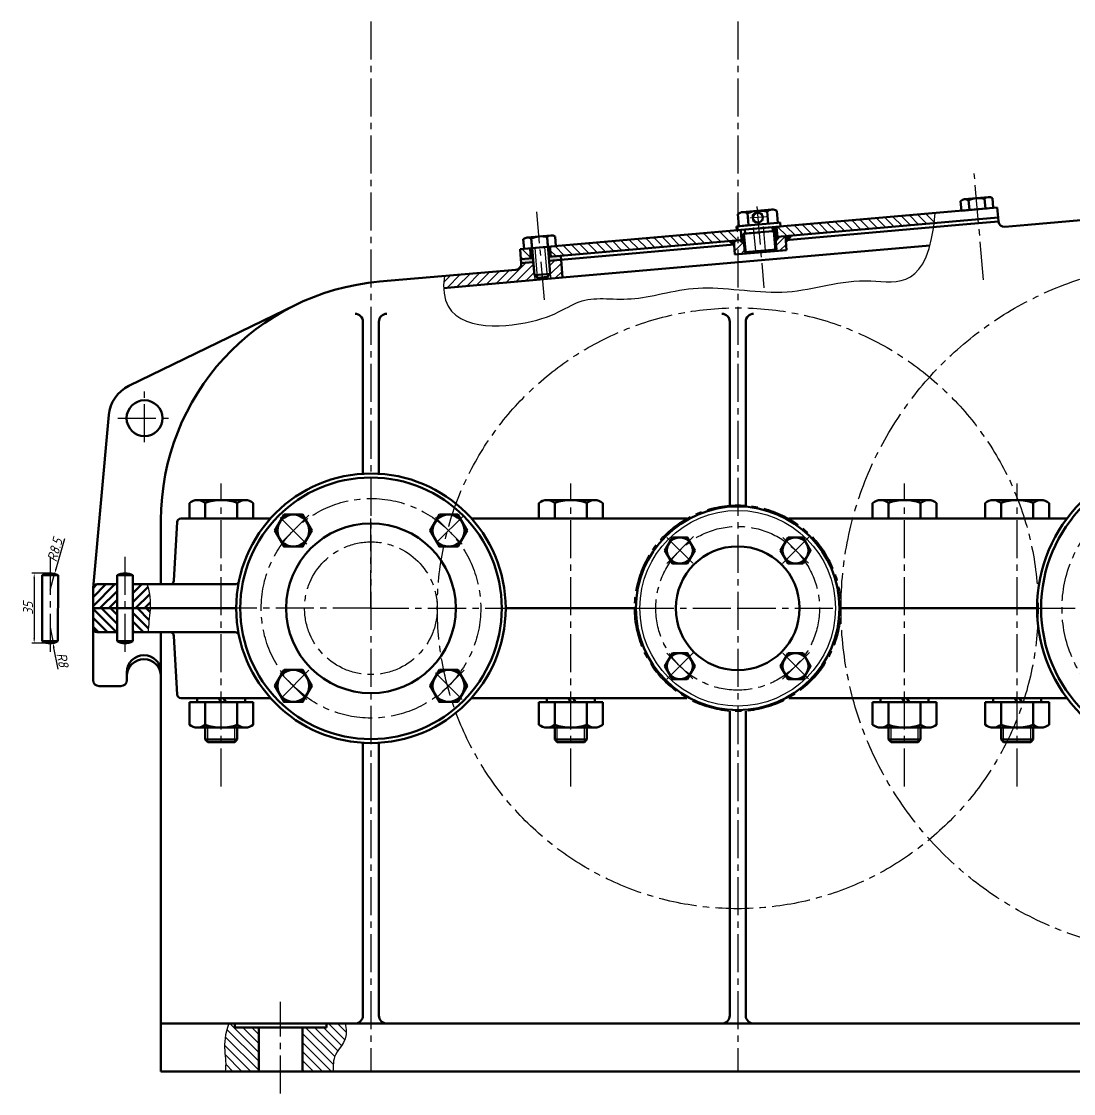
# Model space of a CAD drawing. Header units: millimetres. Extents: x -3078 to 425, y -739 to 825.
# Drawn here: x -1252 to -725, y 288 to 825 of the extents above; entities that cross this region are included whole.
import ezdxf

# ---------------------------------------------------------------- set-up
doc = ezdxf.new("R2010")
doc.units = ezdxf.units.MM
doc.linetypes.add('ACAD_ISO02W100', pattern=[15, 12, -3])
doc.linetypes.add('CENTER2', pattern=[28.575, 19.05, -3.175, 3.175, -3.175])
for name, color, linetype in [('中心线', 1, 'CENTER2'), ('细实线', 7, 'Continuous'), ('虚线', 5, 'ACAD_ISO02W100')]:
    doc.layers.add(name, color=color, linetype=linetype)
doc.layers.add('粗实线', color=7, linetype='Continuous', lineweight=50)
doc.styles.add('标注', font='isocp.shx', dxfattribs={"oblique": 15, "height": 5, "bigfont": 'gbcbig.shx'})
doc.dimstyles.new('标注', dxfattribs={"dimtxt": 5, "dimasz": 2.5, "dimexe": 1.25, "dimexo": 0.625, "dimtad": 1, "dimdsep": 46, "dimtxsty": '标注', "dimcen": 2.5, "dimadec": 0, "dimazin": 0, "dimtfac": 1, "dimtmove": 0, "dimatfit": 3, "dimfxl": 1, "dimarcsym": 0})
pattern_1 = [(135, (-1288.5736, 338.197), (-2.245064, -2.245064), [])]
pattern_2 = [(45, (-1288.5736, 338.197), (-2.245064, 2.245064), [])]

# ---------------------------------------------------------------- blocks, each defined once
blk = doc.blocks.new('*D95')
at = {"layer": 'Defpoints', "color": 0, "transparency": 16777216}
for p in [(-1237.59, 548.35), (-1245.53, 513.35), (-1237.59, 513.35)]:
    blk.add_point(p, dxfattribs=at)
at = {"layer": '细实线', "color": 0, "lineweight": -2, "transparency": 16777216}
for p, q in [((-1238.22, 548.35), (-1246.78, 548.35)), ((-1245.53, 545.85), (-1245.53, 515.85)), ((-1238.22, 513.35), (-1246.78, 513.35))]:
    blk.add_line(p, q, dxfattribs=at)
at = {"layer": '细实线', "color": 0, "transparency": 16777216}
for points in [[(-1245.94, 545.85), (-1245.11, 545.85), (-1245.53, 548.35)], [(-1245.94, 515.85), (-1245.11, 515.85), (-1245.53, 513.35)]]:
    blk.add_solid(points, dxfattribs=at)
at = {"layer": '细实线', "color": 0, "transparency": 16777216, "insert": (-1248.65, 530.85), "char_height": 5, "attachment_point": 5, "rotation": 90, "style": '标注'}
blk.add_mtext('35', dxfattribs=at)
blk = doc.blocks.new('*D96')
at = {"layer": 'Defpoints', "color": 0, "transparency": 16777216}
for p in [(-1235.3, 548.04), (-1237.59, 539.85)]:
    blk.add_point(p, dxfattribs=at)
at = {"layer": '细实线', "color": 0, "lineweight": -2, "transparency": 16777216}
for p, q in [((-1230.4, 565.57), (-1234.63, 550.45)), ((-1237.59, 539.85), (-1235.3, 548.04))]:
    blk.add_line(p, q, dxfattribs=at)
at = {"layer": '细实线', "color": 0, "transparency": 16777216}
blk.add_solid([(-1235.03, 550.56), (-1234.23, 550.33), (-1235.3, 548.04)], dxfattribs=at)
at = {"layer": '细实线', "color": 0, "transparency": 16777216, "insert": (-1235.19, 560.05), "char_height": 5, "attachment_point": 5, "rotation": 74.3796, "style": '标注'}
blk.add_mtext('R8.5', dxfattribs=at)
blk = doc.blocks.new('*D97')
at = {"layer": 'Defpoints', "color": 0, "transparency": 16777216}
for p in [(-1237.59, 521.35), (-1236.1, 513.49)]:
    blk.add_point(p, dxfattribs=at)
at = {"layer": '细实线', "color": 0, "lineweight": -2, "transparency": 16777216}
for p, q in [((-1237.59, 521.35), (-1236.1, 513.49)), ((-1233.59, 500.27), (-1235.63, 511.04))]:
    blk.add_line(p, q, dxfattribs=at)
at = {"layer": '细实线', "color": 0, "transparency": 16777216}
blk.add_solid([(-1235.22, 511.11), (-1236.04, 510.96), (-1236.1, 513.49)], dxfattribs=at)
at = {"layer": '细实线', "color": 0, "transparency": 16777216, "insert": (-1231.31, 505.01), "char_height": 5, "attachment_point": 5, "rotation": 280.7514, "style": '标注'}
blk.add_mtext('R8', dxfattribs=at)

msp = doc.modelspace()

# ---------------------------------------------------------------- hatches: boundary and pattern name
at = {"layer": '粗实线'}
h = msp.add_hatch(color=256, dxfattribs=at)
h.dxf.hatch_style = 1
h.paths.add_polyline_path([(-898.0381, 714.7498), (-895.0495, 715.0112), (-894.788, 712.0227)])
h = msp.add_hatch(color=256, dxfattribs=at)
h.dxf.hatch_style = 1
h.paths.add_polyline_path([(-866.1599, 717.5388), (-869.1484, 717.2773), (-868.887, 714.2887)])
h = msp.add_hatch(color=256, dxfattribs=at)
h.dxf.hatch_style = 1
h.paths.add_polyline_path([(-1001.6423, 705.6856), (-1001.468, 703.6932), (-995.4909, 704.2161), (-995.6652, 706.2085)])
h.paths.add_polyline_path([(-981.5441, 705.4363), (-981.7185, 707.4287), (-987.6956, 706.9058), (-987.5213, 704.9134)])
h = msp.add_hatch(dxfattribs=at)
h.set_pattern_fill('ANSI31', color=256)
h.set_pattern_definition(pattern_2)
edge = h.paths.add_edge_path()
edge.add_spline(control_points=[(-1187.4399, 530.8521), (-1187.2598, 534.6525), (-1187.5091, 538.6428), (-1189.0371, 542.8521)], knot_values=[0.17560072, 0.17560072, 0.17560072, 0.17560072, 0.45420087, 0.45420087, 0.45420087, 0.45420087], degree=3, periodic=0)
edge.add_line((-1189.0371, 542.8521), (-1196.0668, 542.8521))
edge.add_line((-1196.0668, 542.8521), (-1196.113, 530.8521))
edge.add_line((-1196.113, 530.8521), (-1187.4399, 530.8521))
h.paths.add_polyline_path([(-1204.0322, 542.8521), (-1214.0495, 542.8521, 0.41421356), (-1216.0495, 540.8521), (-1216.0495, 530.8521), (-1203.986, 530.8521)])
h = msp.add_hatch(dxfattribs=at)
h.set_pattern_fill('ANSI31', color=256, angle=90)
h.set_pattern_definition(pattern_1)
h.paths.add_polyline_path([(-1203.986, 530.8521), (-1216.0495, 530.8521), (-1216.0495, 520.8521, 0.41421356), (-1214.0495, 518.8521), (-1203.9398, 518.8521)])
edge = h.paths.add_edge_path()
edge.add_spline(control_points=[(-1188.4652, 518.8521), (-1188.3697, 522.6445), (-1187.64, 526.6312), (-1187.4399, 530.8521)], knot_values=[0.45420087, 0.45420087, 0.45420087, 0.45420087, 0.76362351, 0.76362351, 0.76362351, 0.76362351], degree=3, periodic=0)
edge.add_line((-1187.4399, 530.8521), (-1196.113, 530.8521))
edge.add_line((-1196.113, 530.8521), (-1196.1592, 518.8521))
edge.add_line((-1196.1592, 518.8521), (-1188.4652, 518.8521))
at = {"layer": '细实线'}
h = msp.add_hatch(dxfattribs=at)
h.set_pattern_fill('ANSI31', color=256, angle=90)
h.set_pattern_definition(pattern_1)
h.paths.add_polyline_path([(-987.1352, 711.9739), (-986.6994, 706.9929), (-893.0495, 715.1862), (-893.0495, 720.2053)])
edge = h.paths.add_edge_path()
edge.add_spline(control_points=[(-794.5925, 723.8001), (-794.3927, 725.4015), (-794.2166, 727.0884), (-794.0654, 728.8653)], knot_values=[6.81103415, 6.81103415, 6.81103415, 6.81103415, 6.84939001, 6.84939001, 6.84939001, 6.84939001], degree=3, periodic=0)
edge.add_line((-794.0654, 728.8653), (-873.569, 721.9096))
edge.add_line((-873.569, 721.9096), (-873.1332, 716.9287))
edge.add_line((-873.1332, 716.9287), (-794.5925, 723.8001))
h.paths.add_polyline_path([(-996.6614, 706.1214), (-997.0971, 711.1023), (-1000.0857, 710.8409), (-1002.0781, 710.6666), (-1001.6423, 705.6856)])
h = msp.add_hatch(dxfattribs=at)
h.set_pattern_fill('ANSI31', color=256)
h.set_pattern_definition(pattern_2)
h.paths.add_polyline_path([(-889.8942, 713.4546), (-892.0609, 715.2727), (-893.0495, 715.1862), (-893.0495, 708.1595), (-889.4584, 708.4737), (-889.5238, 709.2208)])
h.paths.add_polyline_path([(-893.0495, 715.1862), (-895.0495, 715.0112), (-894.4394, 708.0379), (-893.0495, 708.1595)])
h.paths.add_polyline_path([(-869.1484, 717.2773), (-872.137, 717.0158), (-873.9551, 714.8491), (-873.5847, 710.6153), (-873.5193, 709.8682), (-868.5384, 710.3039)])
h = msp.add_hatch(dxfattribs=at)
h.set_pattern_fill('ANSI31', color=256)
h.set_pattern_definition(pattern_2)
edge = h.paths.add_edge_path()
edge.add_line((-994.9244, 697.7409), (-995.4451, 703.6932))
edge.add_line((-995.4451, 703.6932), (-1001.468, 703.6932))
edge.add_arc((-1004.4566, 703.4317), 3, -85, 5, ccw=False)
edge.add_line((-1004.1951, 700.4431), (-1039.939, 697.316))
edge.add_spline(control_points=[(-1039.939, 697.316), (-1040.2857, 695.1175), (-1040.4242, 693.1016), (-1040.3778, 691.2546)], knot_values=[0.14210058, 0.14210058, 0.14210058, 0.14210058, 0.21438038, 0.21438038, 0.21438038, 0.21438038], degree=3, periodic=0)
edge.add_line((-1040.3778, 691.2546), (-994.7065, 695.2504))
edge.add_line((-994.7065, 695.2504), (-994.9244, 697.7409))
h.paths.add_polyline_path([(-981.3916, 703.6932), (-987.4146, 703.6932), (-986.9548, 698.4381), (-986.7369, 695.9476), (-980.7597, 696.4706)])
h.paths.add_polyline_path([(-995.4909, 704.2161), (-1001.468, 703.6932), (-995.4451, 703.6932)])
h.paths.add_polyline_path([(-981.5441, 705.4363), (-987.5213, 704.9134), (-987.4146, 703.6932), (-981.3916, 703.6932)])
h = msp.add_hatch(dxfattribs=at)
h.set_pattern_fill('ANSI31', color=256, angle=90)
h.set_pattern_definition(pattern_1)
edge = h.paths.add_edge_path()
edge.add_line((-1133.0495, 320.8521), (-1145.0495, 320.8521))
edge.add_line((-1145.0495, 320.8521), (-1145.0495, 322.8521))
edge.add_line((-1145.0495, 322.8521), (-1147.9677, 322.8521))
edge.add_spline(control_points=[(-1147.9677, 322.8521), (-1152.3292, 311.946), (-1148.5235, 305.6811), (-1149.9112, 298.8521)], knot_values=[0.12587733, 0.12587733, 0.12587733, 0.12587733, 0.7937123, 0.7937123, 0.7937123, 0.7937123], degree=3, periodic=0)
edge.add_line((-1149.9112, 298.8521), (-1133.0495, 298.8521))
edge.add_line((-1133.0495, 298.8521), (-1133.0495, 320.8521))
edge = h.paths.add_edge_path()
edge.add_spline(control_points=[(-1095.5832, 298.8521), (-1095.8629, 301.6798), (-1095.6276, 309.8499), (-1087.3316, 314.2001), (-1089.71, 322.8521)], knot_values=[0.23678802, 0.23678802, 0.23678802, 0.23678802, 0.67597448, 1.43918646, 1.43918646, 1.43918646, 1.43918646], degree=3, periodic=0)
edge.add_line((-1089.71, 322.8521), (-1099.0495, 322.8521))
edge.add_line((-1099.0495, 322.8521), (-1099.0495, 320.8521))
edge.add_line((-1099.0495, 320.8521), (-1111.0495, 320.8521))
edge.add_line((-1111.0495, 320.8521), (-1111.0495, 298.8521))
edge.add_line((-1111.0495, 298.8521), (-1095.5832, 298.8521))

# ---------------------------------------------------------------- linework, layer by layer
at = {"layer": '中心线'}
for p, q in [((-769.8609, 695.3657), (-774.5178, 748.5945)), ((-883.495, 732.1014), (-879.9282, 691.3321)), ((-989.8244, 685.3431), (-993.6807, 729.4202)), ((-878.8162, 726.9013), (-886.9613, 726.1887)), ((-1190.2349, 614.0477), (-1190.2349, 639.6895)), ((-1203.6182, 626.0357), (-1175.1808, 626.0357)), ((-1151.7995, 441.6128), (-1151.7995, 593.3271)), ((-976.6745, 441.6128), (-976.6745, 593.3271)), ((-976.6745, 441.6128), (-976.6745, 593.3271)), ((-809.4245, 441.6128), (-809.4245, 593.3271)), ((-809.4245, 441.6128), (-809.4245, 593.3271)), ((-753.0495, 441.6128), (-753.0495, 593.3271)), ((-753.0495, 441.6128), (-753.0495, 593.3271)), ((-1107.8757, 577.5576), (-1123.1926, 562.2407)), ((-1108.9625, 563.0151), (-1122.3063, 576.3589)), ((-1076.7995, 530.8521), (-1076.7995, 575.8521)), ((-1030.094, 577.5576), (-1045.4108, 562.2407)), ((-1031.1807, 563.0151), (-1044.5245, 576.3589)), ((-915.1263, 566.7581), (-928.9555, 552.9288)), ((-915.6073, 553.4099), (-928.4744, 566.277)), ((-857.1435, 566.7581), (-870.9727, 552.9288)), ((-857.6246, 553.4099), (-870.4917, 566.277)), ((-1237.593, 556.6133), (-1237.593, 507.8394)), ((-1200.0495, 556.6133), (-1200.0495, 507.8394)), ((-1076.7995, 530.8521), (-1144.2995, 530.8521)), ((-1076.7995, 530.8521), (-1009.2995, 530.8521)), ((-944.0495, 530.8521), (-893.0495, 530.8521)), ((-893.0495, 530.8521), (-842.0495, 530.8521)), ((-743.0495, 530.8521), (-668.0495, 530.8521)), ((-915.1263, 508.7753), (-928.9555, 494.9461)), ((-915.6073, 495.4272), (-928.4744, 508.2942)), ((-857.1435, 508.7753), (-870.9727, 494.9461)), ((-857.6246, 495.4272), (-870.4917, 508.2942)), ((-1107.8757, 499.7759), (-1123.1926, 484.459)), ((-1030.094, 499.7759), (-1045.4108, 484.459)), ((-1108.9625, 485.2333), (-1122.3063, 498.5771)), ((-1031.1807, 485.2333), (-1044.5245, 498.5771)), ((-1122.0495, 287.7593), (-1122.0495, 333.6681))]:
    msp.add_line(p, q, dxfattribs=at)
for points in [[(-1076.7995, 824.8029), (-1076.7995, 298.8521)], [(-893.0495, 824.8029), (-893.0495, 298.8521)]]:
    msp.add_lwpolyline(points, dxfattribs=at)
for centre, radius in [((-668.0495, 530.8521), 173.25), ((-893.0495, 530.8521), 150.5), ((-668.0495, 530.8521), 62.5), ((-1076.7995, 530.8521), 55), ((-893.0495, 530.8521), 51.75), ((-893.0495, 530.8521), 41), ((-1076.7995, 530.8521), 33.25)]:
    msp.add_circle(centre, radius, dxfattribs=at)
at = {"layer": '粗实线'}
for p, q in [((-779.4186, 735.7681), (-767.4642, 736.814)), ((-769.3968, 735.956), (-768.9686, 731.061)), ((-765.4069, 736.2457), (-764.9838, 731.4096)), ((-762.9914, 731.5839), (-1002.0781, 710.6666)), ((-875.9849, 730.5921), (-890.629, 729.3109)), ((-780.9229, 730.0151), (-781.346, 734.8512)), ((-764.9838, 731.4096), (-780.9229, 730.0151)), ((-777.3664, 735.2588), (-776.9381, 730.3638)), ((-764.9838, 731.4096), (-768.9686, 731.061)), ((-768.9686, 731.061), (-767.9724, 731.1482)), ((-762.5556, 726.603), (-762.9914, 731.5839)), ((-892.9901, 728.1877), (-892.4718, 722.2635)), ((-887.5904, 722.6906), (-888.115, 728.687)), ((-877.8277, 723.5447), (-878.3523, 729.5411)), ((-872.9464, 723.9718), (-873.4647, 729.896)), ((-873.1332, 716.9287), (-762.5556, 726.603)), ((-762.5556, 726.603), (-762.3813, 724.6106)), ((-747.7451, 722.8796), (-668.0495, 729.8521)), ((-882.7091, 723.1176), (-893.6672, 722.1589)), ((-893.6672, 722.1589), (-893.4929, 720.1665)), ((-893.4929, 720.1665), (-871.5766, 722.084)), ((-892.4718, 722.2635), (-872.9464, 723.9718)), ((-892.4718, 722.2635), (-887.5904, 722.6906)), ((-891.0647, 715.3599), (-891.5005, 720.3408)), ((-889.3338, 718.5228), (-889.5081, 720.5152)), ((-875.3871, 719.7429), (-889.3338, 718.5228)), ((-882.5348, 721.1252), (-875.5614, 721.7353)), ((-875.5614, 721.7353), (-875.3871, 719.7429)), ((-874.3909, 719.8301), (-875.3871, 719.7429)), ((-873.5847, 710.6153), (-874.5652, 721.8225)), ((-873.1332, 716.9287), (-873.569, 721.9096)), ((-871.7509, 724.0763), (-872.9464, 723.9718)), ((-871.5766, 722.084), (-871.7509, 724.0763)), ((-776.328, 723.3904), (-868.9741, 715.2849)), ((-762.3813, 724.6106), (-782.3052, 722.8675)), ((-759.1313, 721.8835), (-747.7451, 722.8796)), ((-1000.5088, 715.677), (-1000.0857, 710.8409)), ((-986.6271, 717.6397), (-998.5814, 716.5939)), ((-994.9244, 697.7409), (-996.5292, 716.0845)), ((-996.5292, 716.0845), (-996.101, 711.1895)), ((-986.9548, 698.4381), (-988.5597, 716.7817)), ((-988.5597, 716.7817), (-988.1314, 711.8867)), ((-987.6956, 706.9058), (-890.0685, 715.447)), ((-984.1466, 712.2354), (-984.5697, 717.0715)), ((-894.4394, 708.0379), (-895.0495, 715.0112)), ((-889.8942, 713.4546), (-892.0609, 715.2727)), ((-890.0685, 715.447), (-891.0647, 715.3599)), ((-882.3604, 719.1329), (-890.33, 718.4356)), ((-890.33, 718.4356), (-889.5238, 709.2208)), ((-874.1294, 716.8415), (-873.1332, 716.9287)), ((-873.9551, 714.8491), (-872.137, 717.0158)), ((-869.1484, 717.2773), (-866.1599, 717.5388)), ((-868.5384, 710.3039), (-869.1484, 717.2773)), ((-866.1599, 717.5388), (-868.887, 714.2887)), ((-1002.0781, 710.6666), (-1001.6423, 705.6856)), ((-1000.0857, 710.8409), (-984.1466, 712.2354)), ((-1000.0857, 710.8409), (-996.101, 711.1895)), ((-996.101, 711.1895), (-997.0971, 711.1023)), ((-997.0971, 711.1023), (-996.6614, 706.1214)), ((-996.101, 711.1895), (-994.9244, 697.7409)), ((-987.5213, 704.9134), (-894.8752, 713.0189)), ((-987.1352, 711.9739), (-986.6994, 706.9929)), ((-796.7126, 712.5726), (-980.7597, 696.4706)), ((-889.5238, 709.2208), (-873.5847, 710.6153)), ((-889.5238, 709.2208), (-888.7113, 708.539)), ((-888.7113, 708.539), (-868.5384, 710.3039)), ((-874.2665, 709.8028), (-873.5847, 710.6153)), ((-1001.6423, 705.6856), (-995.6652, 706.2085)), ((-1001.6423, 705.6856), (-1001.468, 703.6932)), ((-1001.468, 703.6932), (-995.4909, 704.2161)), ((-995.4909, 704.2161), (-994.9244, 697.7409)), ((-981.5441, 705.4363), (-981.7185, 707.4287)), ((-981.5441, 705.4363), (-980.7597, 696.4706)), ((-981.5441, 705.4363), (-980.7597, 696.4706)), ((-888.7113, 708.539), (-894.4394, 708.0379)), ((-1004.1951, 700.4431), (-1072.5082, 694.4665)), ((-994.9244, 697.7409), (-986.9548, 698.4381)), ((-988.3184, 696.8131), (-986.9548, 698.4381)), ((-1040.3778, 691.2546), (-980.7597, 696.4706)), ((-993.2993, 696.3773), (-994.9244, 697.7409)), ((-993.2993, 696.3773), (-988.3184, 696.8131)), ((-993.2993, 696.3773), (-993.2122, 695.3811)), ((-988.3184, 696.8131), (-988.2312, 695.8169)), ((-1198.1025, 642.2252), (-1114.5002, 682.8534)), ((-1080.7995, 674.3521), (-1080.7995, 598.2335)), ((-1072.7995, 598.2335), (-1072.7995, 674.3521)), ((-897.0495, 674.3521), (-897.0495, 581.695)), ((-889.0495, 581.695), (-889.0495, 674.3521)), ((-1208.1609, 627.6663), (-1216.0413, 541.0333)), ((-1167.7995, 583.5612), (-1167.7995, 575.8521)), ((-1139.7995, 585.0521), (-1163.7995, 585.0521)), ((-1159.7995, 575.8521), (-1159.7995, 583.6795)), ((-1143.7995, 575.8521), (-1143.7995, 583.6795)), ((-1135.7995, 575.8521), (-1135.7995, 583.5612)), ((-992.6745, 583.5612), (-992.6745, 575.8521)), ((-964.6745, 585.0521), (-988.6745, 585.0521)), ((-984.6745, 575.8521), (-984.6745, 583.6795)), ((-968.6745, 575.8521), (-968.6745, 583.6795)), ((-960.6745, 575.8521), (-960.6745, 583.5612)), ((-825.4245, 575.8521), (-825.4245, 583.5612)), ((-821.4245, 585.0521), (-797.4245, 585.0521)), ((-817.4245, 575.8521), (-817.4245, 583.6795)), ((-801.4245, 575.8521), (-801.4245, 583.6795)), ((-793.4245, 583.5612), (-793.4245, 575.8521)), ((-769.0495, 575.8521), (-769.0495, 583.5612)), ((-765.0495, 585.0521), (-741.0495, 585.0521)), ((-761.0495, 575.8521), (-761.0495, 583.6795)), ((-745.0495, 575.8521), (-745.0495, 583.6795)), ((-737.0495, 583.5612), (-737.0495, 575.8521)), ((-1182.0495, 542.8521), (-1182.0495, 574.9232)), ((-1171.9668, 575.8521), (-1127.111, 575.8521)), ((-1167.7995, 575.8521), (-1135.7995, 575.8521)), ((-1026.488, 575.8521), (-918.6046, 575.8521)), ((-992.6745, 575.8521), (-960.6745, 575.8521)), ((-867.4944, 575.8521), (-728.0495, 575.8521)), ((-793.4245, 575.8521), (-825.4245, 575.8521)), ((-737.0495, 575.8521), (-769.0495, 575.8521)), ((-1175.4937, 544.7474), (-1173.9592, 574.0264)), ((-1233.593, 547.3521), (-1241.593, 547.3521)), ((-1241.593, 547.3521), (-1241.466, 514.3521)), ((-1233.593, 547.3521), (-1233.72, 514.3521)), ((-1204.0322, 542.8521), (-1214.0495, 542.8521)), ((-1196.0495, 547.3521), (-1204.0495, 547.3521)), ((-1204.0495, 547.3521), (-1203.9225, 514.3521)), ((-1196.0495, 547.3521), (-1196.1765, 514.3521)), ((-1182.0495, 542.8521), (-1196.0668, 542.8521)), ((-1144.8748, 542.8521), (-1182.0495, 542.8521)), ((-1216.0495, 540.8521), (-1216.0495, 530.8521)), ((-1216.0495, 520.8521), (-1216.0495, 530.8521)), ((-1216.0495, 530.8521), (-1203.986, 530.8521)), ((-1203.986, 530.8521), (-1196.113, 530.8521)), ((-1196.113, 530.8521), (-1144.2995, 530.8521)), ((-1009.2995, 530.8521), (-944.0495, 530.8521)), ((-842.0495, 530.8521), (-743.0495, 530.8521)), ((-1216.0495, 494.8521), (-1216.0495, 520.8521)), ((-1203.9398, 518.8521), (-1214.0495, 518.8521)), ((-1182.0495, 518.8521), (-1196.1592, 518.8521)), ((-1144.8748, 518.8521), (-1182.0495, 518.8521)), ((-1182.0495, 298.8521), (-1182.0495, 518.8521)), ((-1175.4937, 516.9567), (-1173.9592, 487.6778)), ((-1233.72, 514.3521), (-1241.466, 514.3521)), ((-1196.1765, 514.3521), (-1203.9225, 514.3521)), ((-1199.0495, 498.8521), (-1199.0495, 496.2657)), ((-1199.0495, 494.8521), (-1199.0495, 496.8521)), ((-1202.0495, 491.8521), (-1213.0495, 491.8521)), ((-1171.9668, 485.8521), (-1127.111, 485.8521)), ((-1167.7995, 483.8521), (-1135.7995, 483.8521)), ((-1167.7995, 472.5429), (-1167.7995, 483.8521)), ((-1139.7995, 485.8521), (-1163.7995, 485.8521)), ((-1163.7995, 485.8521), (-1163.7995, 483.8521)), ((-1163.7995, 483.8521), (-1139.7995, 483.8521)), ((-1163.7995, 483.8521), (-1139.7995, 483.8521)), ((-1159.7995, 472.4247), (-1159.7995, 483.8521)), ((-1152.9542, 485.8521), (-1151.7995, 483.8521)), ((-1150.6448, 485.8521), (-1149.4901, 483.8521)), ((-1143.7995, 472.4247), (-1143.7995, 483.8521)), ((-1139.7995, 483.8521), (-1139.7995, 485.8521)), ((-1135.7995, 483.8521), (-1135.7995, 472.5429)), ((-1026.488, 485.8521), (-918.6046, 485.8521)), ((-992.6745, 483.8521), (-960.6745, 483.8521)), ((-992.6745, 472.5429), (-992.6745, 483.8521)), ((-988.6745, 485.8521), (-988.6745, 483.8521)), ((-988.6745, 483.8521), (-964.6745, 483.8521)), ((-988.6745, 483.8521), (-964.6745, 483.8521)), ((-984.6745, 472.4247), (-984.6745, 483.8521)), ((-977.8292, 485.8521), (-976.6745, 483.8521)), ((-975.5198, 485.8521), (-974.3651, 483.8521)), ((-968.6745, 472.4247), (-968.6745, 483.8521)), ((-964.6745, 483.8521), (-964.6745, 485.8521)), ((-960.6745, 483.8521), (-960.6745, 472.5429)), ((-867.4944, 485.8521), (-728.0495, 485.8521)), ((-825.4245, 483.8521), (-793.4245, 483.8521)), ((-825.4245, 472.5429), (-825.4245, 483.8521)), ((-821.4245, 485.8521), (-821.4245, 483.8521)), ((-821.4245, 483.8521), (-797.4245, 483.8521)), ((-821.4245, 483.8521), (-797.4245, 483.8521)), ((-817.4245, 472.4247), (-817.4245, 483.8521)), ((-810.5792, 485.8521), (-809.4245, 483.8521)), ((-808.2698, 485.8521), (-807.1151, 483.8521)), ((-801.4245, 472.4247), (-801.4245, 483.8521)), ((-797.4245, 483.8521), (-797.4245, 485.8521)), ((-793.4245, 483.8521), (-793.4245, 472.5429)), ((-769.0495, 483.8521), (-737.0495, 483.8521)), ((-769.0495, 472.5429), (-769.0495, 483.8521)), ((-765.0495, 485.8521), (-765.0495, 483.8521)), ((-765.0495, 483.8521), (-741.0495, 483.8521)), ((-765.0495, 483.8521), (-741.0495, 483.8521)), ((-761.0495, 472.4247), (-761.0495, 483.8521)), ((-754.2042, 485.8521), (-753.0495, 483.8521)), ((-751.8948, 485.8521), (-750.7401, 483.8521)), ((-745.0495, 472.4247), (-745.0495, 483.8521)), ((-741.0495, 483.8521), (-741.0495, 485.8521)), ((-737.0495, 483.8521), (-737.0495, 472.5429)), ((-897.0495, 326.8521), (-897.0495, 479.2569)), ((-889.0495, 479.2569), (-889.0495, 326.8521)), ((-1139.7995, 471.0521), (-1163.7995, 471.0521)), ((-1159.7995, 471.0521), (-1159.7995, 465.0521)), ((-1143.7995, 465.0521), (-1143.7995, 471.0521)), ((-964.6745, 471.0521), (-988.6745, 471.0521)), ((-984.6745, 471.0521), (-984.6745, 465.0521)), ((-968.6745, 465.0521), (-968.6745, 471.0521)), ((-797.4245, 471.0521), (-821.4245, 471.0521)), ((-817.4245, 471.0521), (-817.4245, 465.0521)), ((-801.4245, 465.0521), (-801.4245, 471.0521)), ((-741.0495, 471.0521), (-765.0495, 471.0521)), ((-761.0495, 471.0521), (-761.0495, 465.0521)), ((-745.0495, 465.0521), (-745.0495, 471.0521)), ((-1159.7995, 465.0521), (-1158.5995, 463.8521)), ((-1159.7995, 465.0521), (-1143.7995, 465.0521)), ((-1158.5995, 463.8521), (-1144.9995, 463.8521)), ((-1144.9995, 463.8521), (-1143.7995, 465.0521)), ((-1080.7995, 326.8521), (-1080.7995, 463.4707)), ((-1072.7995, 463.4707), (-1072.7995, 326.8521)), ((-984.6745, 465.0521), (-983.4745, 463.8521)), ((-984.6745, 465.0521), (-968.6745, 465.0521)), ((-983.4745, 463.8521), (-969.8745, 463.8521)), ((-969.8745, 463.8521), (-968.6745, 465.0521)), ((-817.4245, 465.0521), (-816.2245, 463.8521)), ((-817.4245, 465.0521), (-801.4245, 465.0521)), ((-816.2245, 463.8521), (-802.6245, 463.8521)), ((-802.6245, 463.8521), (-801.4245, 465.0521)), ((-761.0495, 465.0521), (-759.8495, 463.8521)), ((-761.0495, 465.0521), (-745.0495, 465.0521)), ((-759.8495, 463.8521), (-746.2495, 463.8521)), ((-746.2495, 463.8521), (-745.0495, 465.0521)), ((-505.3746, 322.8521), (-1182.0495, 322.8521)), ((-1145.0495, 320.8521), (-1145.0495, 322.8521)), ((-1122.0495, 322.8521), (-1142.0495, 322.8521)), ((-1122.0495, 322.8521), (-1099.0495, 322.8521)), ((-1099.0495, 322.8521), (-1099.0495, 320.8521)), ((-1084.7995, 322.8521), (-1087.0198, 322.8521)), ((-1068.7995, 322.8521), (-1068.513, 322.8521)), ((-1099.0495, 320.8521), (-1145.0495, 320.8521)), ((-1133.0495, 320.8521), (-1133.0495, 298.8521)), ((-1111.0495, 298.8521), (-1111.0495, 320.8521)), ((-514.816, 298.8521), (-1182.0495, 298.8521)), ((-1132.0495, 298.8521), (-1112.0495, 298.8521))]:
    msp.add_line(p, q, dxfattribs=at)
at = {"layer": '粗实线', "lineweight": 0}
msp.add_line((-765.0495, 485.8521), (-741.0495, 485.8521), dxfattribs=at)
at = {"layer": '粗实线'}
for points in [[(-1120.3092, 577.7429), (-1124.928, 569.7429), (-1120.3092, 561.7429), (-1111.0716, 561.7429), (-1106.4528, 569.7429), (-1111.0716, 577.7429)], [(-1042.5274, 577.7429), (-1047.1462, 569.7429), (-1042.5274, 561.7429), (-1033.2898, 561.7429), (-1028.671, 569.7429), (-1033.2898, 577.7429)], [(-925.7936, 566.3435), (-929.5464, 559.8435), (-925.7936, 553.3435), (-918.2881, 553.3435), (-914.5353, 559.8435), (-918.2881, 566.3435)], [(-867.8109, 566.3435), (-871.5637, 559.8435), (-867.8109, 553.3435), (-860.3053, 553.3435), (-856.5526, 559.8435), (-860.3053, 566.3435)], [(-925.7936, 508.3607), (-929.5464, 501.8607), (-925.7936, 495.3607), (-918.2881, 495.3607), (-914.5353, 501.8607), (-918.2881, 508.3607)], [(-867.8109, 508.3607), (-871.5637, 501.8607), (-867.8109, 495.3607), (-860.3053, 495.3607), (-856.5526, 501.8607), (-860.3053, 508.3607)], [(-1120.3092, 499.9612), (-1124.928, 491.9612), (-1120.3092, 483.9612), (-1111.0716, 483.9612), (-1106.4528, 491.9612), (-1111.0716, 499.9612)], [(-1042.5274, 499.9612), (-1047.1462, 491.9612), (-1042.5274, 483.9612), (-1033.2898, 483.9612), (-1028.671, 491.9612), (-1033.2898, 499.9612)]]:
    msp.add_lwpolyline(points, close=True, dxfattribs=at)
for centre, radius in [((-883.008, 726.5346), 2.5), ((-1190.2349, 626.0357), 9), ((-668.0495, 530.8521), 75), ((-668.0495, 530.8521), 73), ((-1076.7995, 530.8521), 67.5), ((-1076.7995, 530.8521), 65.5), ((-893.0495, 530.8521), 51), ((-1115.6904, 569.7429), 8), ((-1037.9086, 569.7429), 8), ((-1076.7995, 530.8521), 42.5), ((-922.0409, 559.8435), 6.5), ((-864.0581, 559.8435), 6.5), ((-893.0495, 530.8521), 31), ((-922.0409, 501.8607), 6.5), ((-864.0581, 501.8607), 6.5), ((-1115.6904, 491.9612), 8), ((-1037.9086, 491.9612), 8)]:
    msp.add_circle(centre, radius, dxfattribs=at)
for centre, radius, start, end in [((-779.1523, 732.724), 3.0557, 54.117608, 135.882392), ((-772.3955, 724.3367), 12, 75.528779, 114.471221), ((-767.1979, 733.7699), 3.0557, 54.117608, 135.882392), ((-875.6587, 726.8631), 3.7433, 54.117608, 135.882392), ((-890.3027, 725.5819), 3.7433, 54.117608, 135.882392), ((-882.0258, 715.3075), 14.7, 75.528779, 114.471221), ((-759.3927, 724.872), 3, 185, 275), ((-998.3151, 713.5498), 3.0557, 54.117608, 135.882392), ((-991.5584, 705.1625), 12, 75.528779, 114.471221), ((-986.3608, 714.5956), 3.0557, 54.117608, 135.882392), ((-1004.4566, 703.4317), 3, 275, 5), ((-1062.0495, 574.9232), 120, 95, 180), ((-1084.7995, 674.3521), 4, 0, 90), ((-1068.7995, 674.3521), 4, 90, 180), ((-901.0495, 674.3521), 4, 0, 90), ((-885.0495, 674.3521), 4, 90, 180), ((-1190.2349, 626.0357), 18, 115.91829, 174.802545), ((-1163.7995, 578.9406), 6.1115, 49.117608, 130.882392), ((-1151.7995, 561.0521), 24, 70.528779, 109.471221), ((-1139.7995, 578.9406), 6.1115, 49.117608, 130.882392), ((-988.6745, 578.9406), 6.1115, 49.117608, 130.882392), ((-976.6745, 561.0521), 24, 70.528779, 109.471221), ((-964.6745, 578.9406), 6.1115, 49.117608, 130.882392), ((-821.4245, 578.9406), 6.1115, 49.117608, 130.882392), ((-809.4245, 561.0521), 24, 70.528779, 109.471221), ((-797.4245, 578.9406), 6.1115, 49.117608, 130.882392), ((-765.0495, 578.9406), 6.1115, 49.117608, 130.882392), ((-753.0495, 561.0521), 24, 70.528779, 109.471221), ((-741.0495, 578.9406), 6.1115, 49.117608, 130.882392), ((-1171.9668, 573.8521), 2, 90, 175), ((-1237.593, 539.8521), 8.5, 61.927513, 118.072487), ((-1200.0495, 539.8521), 8.5, 61.927513, 118.072487), ((-1214.0495, 540.8521), 2, 90, 180), ((-1177.4909, 544.8521), 2, 270, 357), ((-1144.8748, 544.8521), 2, 270, 348.378888), ((-1214.0495, 520.8521), 2, 180, 270), ((-1177.4909, 516.8521), 2, 3, 90), ((-1144.8748, 516.8521), 2, 11.621112, 90), ((-1237.593, 521.3521), 8, 241.044976, 298.955024), ((-1200.0495, 521.3521), 8, 241.044976, 298.955024), ((-1190.5495, 498.8521), 8.5, 0, 180), ((-1190.5495, 496.8521), 8.5, 0, 180), ((-1213.0495, 494.8521), 3, 180, 270), ((-1202.0495, 494.8521), 3, 270, 0), ((-1171.9668, 487.8521), 2, 185, 270), ((-1163.7995, 477.1635), 6.1115, 229.117608, 310.882392), ((-1151.7995, 495.0521), 24, 250.528779, 289.471221), ((-1139.7995, 477.1635), 6.1115, 229.117608, 310.882392), ((-988.6745, 477.1635), 6.1115, 229.117608, 310.882392), ((-976.6745, 495.0521), 24, 250.528779, 289.471221), ((-964.6745, 477.1635), 6.1115, 229.117608, 310.882392), ((-821.4245, 477.1635), 6.1115, 229.117608, 310.882392), ((-809.4245, 495.0521), 24, 250.528779, 289.471221), ((-797.4245, 477.1635), 6.1115, 229.117608, 310.882392), ((-765.0495, 477.1635), 6.1115, 229.117608, 310.882392), ((-753.0495, 495.0521), 24, 250.528779, 289.471221), ((-741.0495, 477.1635), 6.1115, 229.117608, 310.882392), ((-1084.7995, 326.8521), 4, 270, 0), ((-1068.7995, 326.8521), 4, 180, 270), ((-901.0495, 326.8521), 4, 270, 0), ((-885.0495, 326.8521), 4, 180, 270)]:
    msp.add_arc(centre, radius, start, end, dxfattribs=at)
at = {"layer": '细实线'}
for p, q in [((-874.2665, 709.8028), (-875.138, 719.7647)), ((-888.7113, 708.539), (-889.5829, 718.501)), ((-993.2993, 696.3773), (-994.6067, 711.3202)), ((-988.3184, 696.8131), (-989.6257, 711.756)), ((-889.5238, 709.2208), (-889.4584, 708.4737)), ((-873.5847, 710.6153), (-873.5193, 709.8682)), ((-986.9548, 698.4381), (-986.7369, 695.9476)), ((-994.9244, 697.7409), (-994.7065, 695.2504)), ((-1158.5995, 463.8521), (-1158.5995, 471.0521)), ((-1144.9995, 463.8521), (-1144.9995, 471.0521)), ((-983.4745, 463.8521), (-983.4745, 471.0521)), ((-969.8745, 463.8521), (-969.8745, 471.0521)), ((-816.2245, 463.8521), (-816.2245, 471.0521)), ((-802.6245, 463.8521), (-802.6245, 471.0521)), ((-759.8495, 463.8521), (-759.8495, 471.0521)), ((-746.2495, 463.8521), (-746.2495, 471.0521))]:
    msp.add_line(p, q, dxfattribs=at)
msp.add_circle((-893.0495, 530.8521), 49, dxfattribs=at)
for points, knots in [([(-1039.939, 697.316), (-1044.053, 671.2219), (-989.4917, 670.4262), (-972.5585, 689.1802), (-945.5745, 682.9747), (-912.594, 694.9577), (-866.9781, 685.1145), (-831.3818, 699.951), (-797.413, 689.5151), (-794.0654, 728.8653)], [0.14210058, 0.14210058, 0.14210058, 0.14210058, 1, 2, 3, 4, 5, 6, 6.84939001, 6.84939001, 6.84939001, 6.84939001]), ([(-1089.71, 322.8521), (-1087.3316, 314.2001), (-1095.6276, 309.8499), (-1095.8629, 301.6798), (-1095.5832, 298.8521)], [0.23678802, 0.23678802, 0.23678802, 0.23678802, 1, 1.43918646, 1.43918646, 1.43918646, 1.43918646])]:
    msp.add_open_spline(points, degree=3, knots=knots, dxfattribs=at)
for points in [[(-1189.0371, 542.8521), (-1185.8119, 533.9679), (-1188.2837, 526.0591), (-1188.4652, 518.8521)], [(-1147.9677, 322.8521), (-1152.3292, 311.946), (-1148.5235, 305.6811), (-1149.9112, 298.8521)]]:
    msp.add_open_spline(points, degree=3, dxfattribs=at)
at = {"layer": '虚线'}
for p, q in [((-885.6423, 727.9607), (-883.2776, 729.6165)), ((-884.0447, 709.7002), (-885.6423, 727.9607)), ((-880.6614, 728.3965), (-883.2776, 729.6165)), ((-882.7444, 729.9899), (-882.7267, 730.0023)), ((-879.0638, 710.1359), (-880.6614, 728.3965))]:
    msp.add_line(p, q, dxfattribs=at)

# ---------------------------------------------------------------- dimensions: what is measured, and where the dimension line sits
at = {"layer": '细实线'}
for center, mpoint, picture, middle in [((-1237.593, 539.8521), (-1235.3042, 548.0381), '*D96', (-1235.1896, 560.0539)), ((-1237.593, 521.3521), (-1236.1006, 513.4925), '*D97', (-1231.309, 505.0096))]:
    dim = msp.add_radius_dim(center=center, mpoint=mpoint, dimstyle='标注', dxfattribs=at)
    dim.commit()
    dim.dimension.update_dxf_attribs({"geometry": picture, "text_midpoint": middle})
dim = msp.add_linear_dim(base=(-1245.5257, 513.3521), p1=(-1237.593, 548.3521), p2=(-1237.593, 513.3521), angle=90, dimstyle='标注', dxfattribs=at)
dim.commit()
dim.dimension.update_dxf_attribs({"geometry": '*D95', "text_midpoint": (-1248.6507, 530.8521)})

doc.saveas('drawing.dxf')
